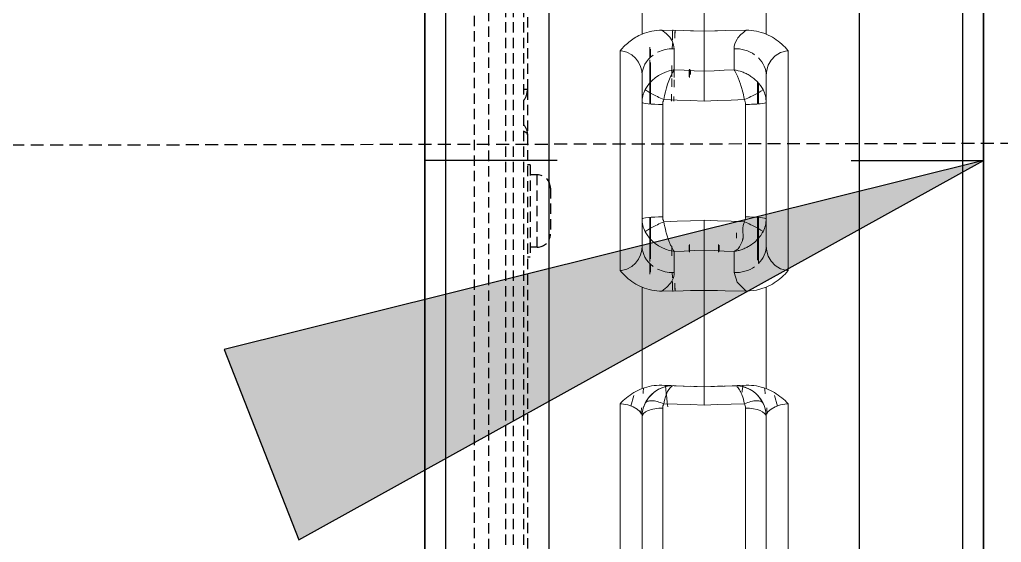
# Model space of a CAD drawing. Extents: x -76427 to 292734, y -42117 to 131250.
# Drawn here: x 9426.8 to 9616.7, y 11848 to 11949 of the extents above; entities that cross this region are included whole.
import ezdxf

# ---------------------------------------------------------------- set-up
doc = ezdxf.new("R2010")
doc.units = 0
doc.header["$LTSCALE"] = 10
doc.linetypes.add('XFM7P10PV$0$HIDDEN', pattern=[0.375, 0.25, -0.125])
doc.linetypes.add('XFM7Q10PV-200K$0$18P6-XFM7QB2-PV$0$HIDDEN', pattern=[0.3, 0.2, -0.1])
for name, color, linetype, lineweight in [('XFM7P10PV$0$G-IMPT', 252, 'Continuous', 9), ('XFM7P10PV$0$M-PIPE-PROCESS VACUUM', 252, 'Continuous', 9), ('XFM7P10PV$0$U-PV', 252, 'Continuous', 30)]:
    doc.layers.add(name, color=color, linetype=linetype, lineweight=lineweight)
doc.layers.add('XFM7Q10PV-200K$0$PV-EQ(FUTURE)', color=252, linetype='XFM7Q10PV-200K$0$18P6-XFM7QB2-PV$0$HIDDEN')

# ---------------------------------------------------------------- blocks, each defined once
blk = doc.blocks.new('XFM7Q10PV-200K$0$PV-主機 - Mega-V57-CUB_L40')
for p, q in [((-917.27, -1399.75), (917.23, -1399.75)), ((918.65, -1402.5), (-918.7, -1402.5)), ((-921.52, -1405.83), (921.48, -1405.83)), ((-921.52, -1407.33), (921.48, -1407.33)), ((-921.52, -1409.33), (921.48, -1409.33)), ((456.73, -1410.05), (-786.82, -1410.05)), ((433.08, -1410.55), (433.08, -1410.05)), ((450.88, -1410.55), (450.88, -1410.05)), ((465.48, -1410), (457.25, -1410)), ((465.48, -1410), (465.48, -1409.33)), ((920.48, -1410), (465.48, -1410)), ((450.88, -1410.55), (433.08, -1410.55)), ((434.98, -1411.89), (434.98, -1410.55)), ((434.98, -1411.89), (448.98, -1411.89)), ((448.98, -1411.89), (448.98, -1410.55)), ((446.42, -1414.45), (437.54, -1414.45))]:
    blk.add_line(p, q)
for centre, radius, start, end in [((465.48, -1406.5), 3.5, 234.0351, 270), ((437.54, -1411.89), 2.56, 180, 270), ((446.42, -1411.89), 2.56, 270, 0)]:
    blk.add_arc(centre, radius, start, end)
blk.add_open_spline([(457.4, -1409.33), (457.32, -1409.49), (457.24, -1409.63), (457.17, -1409.73), (457.02, -1409.94), (456.87, -1410.05), (456.73, -1410.05)], degree=3, knots=[0.8318928, 0.8318928, 0.8318928, 0.8318928, 1.0873464, 1.0873464, 1.0873464, 1.5707963, 1.5707963, 1.5707963, 1.5707963])
blk.add_open_spline([(456.73, -1410.05), (457.4, -1410.05), (458.07, -1409.78), (458.57, -1409.33)], degree=3)
blk = doc.blocks.new('XFM7Q10PV-200K')
at = {"layer": 'XFM7Q10PV-200K$0$PV-EQ(FUTURE)', "rotation": 90}
blk.add_blockref('XFM7Q10PV-200K$0$PV-主機 - Mega-V57-CUB_L40', (8115, 11470.02), dxfattribs=at)
blk = doc.blocks.new('XFM7P10PV$0$控制閥-200mm - 200A_dwg-789220-CUB_L40')
at = {"layer": 'XFM7P10PV$0$G-IMPT'}
for p, q in [((130736.67, -107221.01), (130736.67, -106963.5)), ((130736.67, -106964.33), (130736.67, -107089.33)), ((130796.67, -106963.5), (130796.67, -107221.01)), ((130796.67, -107089.33), (130796.67, -106964.33)), ((130754.67, -107045.28), (130754.67, -107064.86)), ((130766.67, -107045.63), (130766.67, -107064.27)), ((130766.67, -107064.27), (130766.67, -107045.63)), ((130778.67, -107064.86), (130778.67, -107045.28)), ((130764.05, -107064.22), (130766.67, -107064.27)), ((130766.67, -107064.27), (130769.29, -107064.22)), ((130766.67, -107064.27), (130766.67, -107072.01)), ((130766.67, -107072.01), (130766.67, -107064.27)), ((130750.43, -107068.08), (130750.43, -107110.58)), ((130756.17, -107069.46), (130756.17, -107067.42)), ((130756.32, -107069.33), (130756.32, -107067.77)), ((130756.32, -107067.77), (130756.32, -107069.33)), ((130760.88, -107067.69), (130760.88, -107071.79)), ((130772.46, -107067.69), (130772.46, -107071.79)), ((130782.91, -107110.58), (130782.91, -107068.08)), ((130756.17, -107078.37), (130756.17, -107069.87)), ((130756.32, -107078.38), (130756.32, -107070.37)), ((130756.32, -107070.37), (130756.32, -107078.38)), ((130754.67, -107072.89), (130754.67, -107105.78)), ((130754.67, -107078.08), (130754.67, -107072.89)), ((130763.79, -107073.12), (130763.79, -107071.78)), ((130763.87, -107071.64), (130763.87, -107073)), ((130763.87, -107073), (130763.87, -107071.64)), ((130763.87, -107071.66), (130763.87, -107073.02)), ((130763.87, -107073.02), (130763.87, -107071.66)), ((130763.87, -107071.99), (130763.87, -107073.26)), ((130763.87, -107073.26), (130763.87, -107072.08)), ((130764.05, -107071.8), (130764.05, -107072.71)), ((130764.05, -107072.71), (130764.05, -107071.8)), ((130764.74, -107071.94), (130766.67, -107072.01)), ((130766.67, -107072.01), (130768.6, -107071.94)), ((130778.67, -107105.78), (130778.67, -107072.89)), ((130778.67, -107072.89), (130778.67, -107078.08)), ((130777.02, -107074.17), (130777.02, -107078.38)), ((130777.02, -107078.38), (130777.02, -107074.17)), ((130777.17, -107074.38), (130777.17, -107078.37)), ((130754.67, -107078.08), (130754.67, -107089.33)), ((130758.67, -107089.33), (130758.67, -107078.46)), ((130766.67, -107077.82), (130764.07, -107077.72)), ((130766.67, -107077.82), (130769.27, -107077.72)), ((130774.67, -107100.2), (130774.67, -107078.46)), ((130778.67, -107078.08), (130778.67, -107083.16)), ((130778.67, -107083.7), (130778.67, -107089.33)), ((130736.67, -107089.33), (130736.67, -107162.8)), ((130754.67, -107100.58), (130754.67, -107089.33)), ((130758.67, -107089.33), (130758.67, -107100.2)), ((130778.67, -107089.33), (130778.67, -107100.58)), ((130796.67, -107162.8), (130796.67, -107089.33)), ((130754.67, -107105.78), (130754.67, -107100.58)), ((130756.17, -107108.8), (130756.17, -107100.29)), ((130756.32, -107108.29), (130756.32, -107100.28)), ((130756.32, -107100.28), (130756.32, -107108.29)), ((130766.67, -107100.85), (130764.07, -107100.94)), ((130769.27, -107100.94), (130766.67, -107100.85)), ((130777.02, -107100.28), (130777.02, -107108.54)), ((130777.02, -107108.54), (130777.02, -107100.28)), ((130777.17, -107100.29), (130777.17, -107109.18)), ((130778.67, -107105.78), (130778.67, -107100.58)), ((130760.88, -107106.87), (130760.88, -107110.97)), ((130763.79, -107106.88), (130763.79, -107105.68)), ((130763.87, -107105.55), (130763.87, -107106.59)), ((130763.87, -107106.67), (130763.87, -107105.55)), ((130763.87, -107105.8), (130763.87, -107107.01)), ((130763.87, -107107.01), (130763.87, -107105.8)), ((130763.87, -107105.81), (130763.87, -107107.02)), ((130763.87, -107107.02), (130763.87, -107105.81)), ((130766.67, -107106.65), (130764.74, -107106.72)), ((130768.6, -107106.72), (130766.67, -107106.65)), ((130766.67, -107106.65), (130766.67, -107114.4)), ((130766.67, -107114.4), (130766.67, -107106.65)), ((130769.46, -107105.52), (130769.46, -107106.59)), ((130769.46, -107106.67), (130769.46, -107105.52)), ((130769.46, -107105.76), (130769.46, -107107.01)), ((130769.46, -107107.01), (130769.46, -107105.76)), ((130769.46, -107105.78), (130769.46, -107107.02)), ((130769.46, -107107.02), (130769.46, -107105.78)), ((130769.55, -107105.69), (130769.55, -107106.88)), ((130772.46, -107110.97), (130772.5, -107106.86)), ((130756.17, -107111.24), (130756.17, -107109.2)), ((130756.32, -107110.89), (130756.32, -107109.33)), ((130756.32, -107109.33), (130756.32, -107110.89)), ((130754.67, -107113.8), (130754.67, -107133.39)), ((130766.67, -107114.4), (130764.05, -107114.44)), ((130766.67, -107133.03), (130766.67, -107114.4)), ((130769.29, -107114.44), (130766.67, -107114.4)), ((130766.67, -107114.4), (130766.67, -107123.27)), ((130778.67, -107133.39), (130778.67, -107113.8)), ((130766.67, -107123.8), (130766.67, -107133.03)), ((130760.68, -107132.82), (130759.57, -107132.92)), ((130764.05, -107132.94), (130766.67, -107133.03)), ((130764.74, -107132.96), (130766.67, -107133.03)), ((130766.67, -107133.03), (130769.29, -107132.94)), ((130768.6, -107132.96), (130766.67, -107133.03)), ((130766.67, -107133.03), (130768.6, -107132.96)), ((130770.34, -107132.9), (130769.32, -107132.94)), ((130772.46, -107132.83), (130770.53, -107132.9)), ((130773.07, -107132.81), (130774.83, -107132.75)), ((130774.6, -107133.14), (130774.16, -107133.01)), ((130752.48, -107136.76), (130753.06, -107134.74)), ((130780.28, -107134.75), (130780.86, -107136.76)), ((130750.43, -107136.33), (130750.43, -107219.26)), ((130754.99, -107136.9), (130755.27, -107136.21)), ((130758.67, -107201.71), (130758.67, -107137.16)), ((130766.67, -107136.57), (130764.07, -107136.48)), ((130766.67, -107136.57), (130769.27, -107136.48)), ((130774.67, -107201.71), (130774.67, -107137.16)), ((130782.91, -107219.26), (130782.91, -107136.33)), ((130754.67, -107138.82), (130754.67, -107215.35)), ((130754.67, -107138.82), (130754.67, -107205.62)), ((130778.67, -107215.35), (130778.67, -107138.82)), ((130778.67, -107205.62), (130778.67, -107138.82))]:
    blk.add_line(p, q, dxfattribs=at)
at = {"layer": 'XFM7P10PV$0$G-IMPT', "flags": 128}
for points in [[(130766.67, -107064.27), (130762.59, -107064.19), (130758.51, -107064.12)], [(130760.88, -107067.69), (130760.78, -107066.94), (130760.49, -107066.19), (130760.01, -107065.47), (130759.35, -107064.77), (130758.51, -107064.12)], [(130774.83, -107064.12), (130770.75, -107064.19), (130766.67, -107064.27)], [(130750.43, -107068.08), (130750.55, -107068.09), (130750.67, -107068.1)], [(130750.67, -107068.1), (130751.74, -107068.36), (130752.67, -107068.86), (130753.42, -107069.52), (130753.98, -107070.29), (130754.37, -107071.13), (130754.6, -107072), (130754.67, -107072.89)], [(130778.67, -107072.89), (130778.77, -107071.85), (130779.08, -107070.85), (130779.62, -107069.9), (130780.4, -107069.07), (130781.44, -107068.43), (130782.67, -107068.1)], [(130782.67, -107068.1), (130782.79, -107068.09), (130782.91, -107068.08)], [(130754.67, -107072.89), (130754.67, -107078), (130754.67, -107083.13), (130754.67, -107088.27), (130754.67, -107093.41), (130754.67, -107098.54), (130754.67, -107103.66), (130754.67, -107105.78)], [(130760.67, -107071.82), (130759.94, -107071.98), (130759.22, -107072.21), (130758.52, -107072.52), (130757.85, -107072.89), (130757.22, -107073.33), (130756.64, -107073.83), (130756.11, -107074.38), (130755.66, -107074.97), (130755.28, -107075.6)], [(130758.87, -107077.53), (130759.02, -107076.76), (130759.2, -107076), (130759.39, -107075.26), (130759.61, -107074.56), (130759.84, -107073.89), (130760.09, -107073.27), (130760.34, -107072.71), (130760.6, -107072.23), (130760.87, -107071.81)], [(130766.67, -107072.01), (130764.74, -107071.94), (130762.81, -107071.87), (130760.88, -107071.79)], [(130772.46, -107071.79), (130770.53, -107071.87), (130768.6, -107071.94), (130766.67, -107072.01)], [(130778.67, -107105.78), (130778.67, -107100.67), (130778.67, -107095.54), (130778.67, -107090.4), (130778.67, -107085.26), (130778.67, -107080.12), (130778.67, -107075.01), (130778.67, -107072.89)], [(130758.87, -107077.53), (130761.47, -107077.63), (130764.07, -107077.72), (130766.67, -107077.82)], [(130766.67, -107077.82), (130769.27, -107077.72), (130771.87, -107077.63), (130774.47, -107077.53)], [(130766.67, -107100.85), (130764.07, -107100.94), (130761.47, -107101.04), (130758.87, -107101.13)], [(130774.47, -107101.13), (130771.87, -107101.04), (130769.27, -107100.94), (130766.67, -107100.85)], [(130755.28, -107103.06), (130755.66, -107103.69), (130756.11, -107104.29), (130756.64, -107104.84), (130757.22, -107105.33), (130757.85, -107105.77), (130758.52, -107106.14), (130759.22, -107106.45), (130759.94, -107106.68), (130760.67, -107106.84)], [(130754.67, -107105.78), (130754.6, -107106.66), (130754.37, -107107.53), (130753.98, -107108.37), (130753.42, -107109.14), (130752.67, -107109.81), (130751.74, -107110.31), (130750.67, -107110.57)], [(130760.88, -107106.87), (130762.81, -107106.8), (130764.74, -107106.72), (130766.67, -107106.65)], [(130766.67, -107106.65), (130768.6, -107106.72), (130770.53, -107106.8), (130772.46, -107106.87)], [(130782.67, -107110.57), (130781.44, -107110.24), (130780.4, -107109.6), (130779.62, -107108.76), (130779.08, -107107.82), (130778.77, -107106.81), (130778.67, -107105.78)], [(130750.67, -107110.57), (130750.55, -107110.58), (130750.43, -107110.58)], [(130774.83, -107114.54), (130773.06, -107112.83), (130772.46, -107110.97)], [(130782.91, -107110.58), (130782.79, -107110.58), (130782.67, -107110.57)], [(130758.51, -107114.54), (130762.59, -107114.47), (130766.67, -107114.4)], [(130766.67, -107114.4), (130770.75, -107114.47), (130774.83, -107114.54)], [(130778.67, -107113.8), (130776.79, -107114.36), (130774.83, -107114.54)], [(130759.57, -107132.93), (130759.22, -107133), (130758.52, -107133.22), (130757.85, -107133.53), (130757.22, -107133.92), (130756.64, -107134.38), (130756.11, -107134.92), (130755.66, -107135.53), (130755.28, -107136.19)], [(130766.67, -107133.03), (130762.59, -107132.89), (130758.51, -107132.75)], [(130758.87, -107136.31), (130759.02, -107135.63), (130759.2, -107135.01), (130759.39, -107134.45), (130759.61, -107133.97), (130759.84, -107133.56), (130760.09, -107133.24), (130760.34, -107133.01), (130760.6, -107132.87)], [(130766.67, -107133.03), (130764.74, -107132.96), (130762.81, -107132.9), (130760.88, -107132.83)], [(130774.83, -107132.75), (130770.75, -107132.89), (130766.67, -107133.03)], [(130775.78, -107133.7), (130774.99, -107133.29), (130774.6, -107133.14)], [(130755.85, -107135.26), (130756.87, -107134.19), (130757.02, -107134.07)], [(130777.1, -107134.79), (130777.78, -107135.68), (130778.18, -107136.47)], [(130750.43, -107136.33), (130750.55, -107136.34), (130750.67, -107136.35)], [(130750.67, -107136.35), (130751.9, -107136.56), (130752.94, -107136.91), (130753.72, -107137.34), (130754.26, -107137.81), (130754.57, -107138.31)], [(130766.67, -107136.57), (130764.07, -107136.48), (130761.47, -107136.4), (130758.87, -107136.31)], [(130774.47, -107136.31), (130771.87, -107136.4), (130769.27, -107136.48), (130766.67, -107136.57)], [(130778.77, -107138.31), (130779.08, -107137.81), (130779.62, -107137.34), (130780.4, -107136.91), (130781.44, -107136.56), (130782.67, -107136.35)], [(130782.67, -107136.35), (130782.79, -107136.34), (130782.91, -107136.33)], [(130754.67, -107138.82), (130754.67, -107143.53), (130754.67, -107148.14), (130754.67, -107152.67), (130754.67, -107157.09), (130754.67, -107161.4), (130754.67, -107165.6)], [(130778.67, -107163.27), (130778.67, -107159), (130778.67, -107154.63), (130778.67, -107150.15), (130778.67, -107145.57), (130778.67, -107140.91), (130778.67, -107138.82)]]:
    blk.add_lwpolyline(points, dxfattribs=at)
at = {"layer": 'XFM7P10PV$0$G-IMPT'}
for centre, start, end in [((130760.67, -107138.82), 90, 150), ((130772.67, -107138.82), 30.6667, 92), ((130760.67, -107138.82), 154.1431, 180), ((130772.67, -107138.82), 0, 23.1432)]:
    blk.add_arc(centre, 6, start, end, dxfattribs=at)
for centre, major_axis, ratio, start_param, end_param in [((130793.84, -107089.33), (0, 193.12), 0.173648, 1.439432, 1.44963), ((130793.84, -107089.33), (0, 193.12), 0.173648, 1.439432, 1.44963), ((130793.84, -107089.33), (0, 193.12), 0.173648, 1.45326, 1.457858), ((130793.84, -107089.33), (0, 193.12), 0.173648, 1.45326, 1.457858), ((130760.67, -107072.89), (6, 0), 0.866025, 2.268928, 3.141593), ((130760.67, -107072.89), (6, 0), 0.866025, 1.570796, 2.094395), ((130760.67, -107072.89), (6, 0), 0.866025, 1.53589, 1.570796), ((130772.67, -107072.89), (6, 0), 0.866025, 0.892057, 1.605703), ((130793.84, -107089.33), (0, 193.12), 0.173648, 1.47543, 1.486928), ((130793.84, -107089.33), (0, 193.12), 0.173648, 1.47543, 1.486928), ((130772.67, -107072.89), (6, 0), 0.866025, 0, 0.713646), ((130793.84, -107089.33), (0, 193.12), 0.173648, 1.488582, 1.496872), ((130793.84, -107089.33), (0, 193.12), 0.173648, 1.488582, 1.496872), ((130793.84, -107089.33), (0, 193.12), 0.173648, 1.504218, 1.51119), ((130793.84, -107089.33), (0, 193.12), 0.173648, 1.504218, 1.51119), ((130758.67, -107078.08), (-4, 0), 0.094521, 0, 1.570796), ((130774.67, -107078.08), (-4, 0), 0.094521, 1.570796, 3.141593), ((130758.67, -107100.58), (-4, 0), 0.094521, 4.712389, 6.283185), ((130774.67, -107100.58), (-4, 0), 0.094521, 3.141593, 4.712389), ((130739.5, -107089.33), (0, 193.12), 0.173648, 4.634694, 4.639928), ((130739.5, -107089.33), (0, 193.12), 0.173648, 4.634694, 4.639928), ((130760.67, -107105.78), (6, 0), 0.866025, 3.141593, 4.014257), ((130793.84, -107089.33), (0, 193.12), 0.173648, 1.656401, 1.666162), ((130793.84, -107089.33), (0, 193.12), 0.173648, 1.656401, 1.666162), ((130772.67, -107105.78), (6, 0), 0.866025, 5.56954, 6.283185), ((130760.67, -107105.78), (-6, 0), 0.866025, 1.047198, 1.570796), ((130760.67, -107105.78), (6, 0), 0.866025, 4.712389, 4.747296), ((130772.67, -107105.78), (6, 0), 0.866025, 4.677482, 5.391128), ((130793.84, -107089.33), (0, 193.12), 0.173648, 1.683734, 1.688332), ((130793.84, -107089.33), (0, 193.12), 0.173648, 1.683734, 1.688332), ((130793.84, -107089.33), (0, 193.12), 0.173648, 1.691962, 1.70216), ((130793.84, -107089.33), (0, 193.12), 0.173648, 1.691962, 1.70216), ((130758.67, -107138.82), (4, 0), 0.415904, 1.570796, 3.141593), ((130774.67, -107138.82), (4, 0), 0.415904, 0, 1.570796)]:
    blk.add_ellipse(centre, major_axis=major_axis, ratio=ratio, start_param=start_param, end_param=end_param, dxfattribs=at)
for points in [[(130754.67, -107064.86), (130753.83, -107065.24), (130752.28, -107066.16), (130751, -107067.39), (130750.43, -107068.08)], [(130758.51, -107064.12), (130757.85, -107064.12), (130756.54, -107064.24), (130755.28, -107064.61), (130754.67, -107064.86)], [(130761.01, -107065.66), (130761.02, -107065.16), (130761.03, -107064.66), (130761.05, -107064.16)], [(130761.05, -107064.16), (130761.04, -107064.66), (130761.02, -107065.16), (130761.01, -107065.66)], [(130772.46, -107067.69), (130772.47, -107067.04), (130772.87, -107065.79), (130774.05, -107064.66), (130774.83, -107064.12)], [(130778.67, -107064.86), (130778.05, -107064.61), (130776.8, -107064.23), (130775.49, -107064.11), (130774.83, -107064.12)], [(130782.91, -107068.08), (130782.53, -107067.63), (130781.7, -107066.78), (130780.28, -107065.67), (130779.22, -107065.1), (130778.67, -107064.86)], [(130760.88, -107071.79), (130760.81, -107071.8), (130760.74, -107071.81), (130760.67, -107071.82)], [(130760.87, -107073.24), (130760.88, -107072.75), (130760.89, -107072.26), (130760.89, -107071.77)], [(130760.9, -107071.78), (130760.89, -107072.26), (130760.88, -107072.75), (130760.87, -107073.24)], [(130766.67, -107072.01), (130766.67, -107072.24), (130766.67, -107072.52), (130766.67, -107072.83)], [(130766.67, -107077.82), (130766.67, -107077.24), (130766.68, -107076.09), (130766.69, -107074.44), (130766.69, -107073.02), (130766.68, -107072.3), (130766.67, -107072.01)], [(130760.85, -107075.13), (130760.85, -107074.66), (130760.86, -107074.2), (130760.86, -107073.74)], [(130760.87, -107073.74), (130760.86, -107074.2), (130760.85, -107074.66), (130760.85, -107075.13)], [(130755.28, -107075.6), (130755.08, -107075.98), (130754.77, -107076.8), (130754.67, -107077.65), (130754.67, -107078.08)], [(130758.87, -107077.53), (130758.45, -107077.35), (130757.61, -107076.95), (130756.49, -107076.38), (130755.66, -107075.91), (130755.36, -107075.68), (130755.28, -107075.6)], [(130778.06, -107075.6), (130777.98, -107075.68), (130777.68, -107075.9), (130776.85, -107076.38), (130775.73, -107076.95), (130774.89, -107077.35), (130774.47, -107077.53)], [(130778.67, -107078.08), (130778.67, -107077.65), (130778.56, -107076.8), (130778.26, -107075.98), (130778.06, -107075.6)], [(130758.67, -107078.46), (130758.67, -107078.3), (130758.7, -107077.98), (130758.81, -107077.68), (130758.87, -107077.53)], [(130760.82, -107076.9), (130760.82, -107077.21), (130760.82, -107077.51), (130760.81, -107077.81)], [(130760.81, -107077.81), (130760.82, -107077.51), (130760.82, -107077.21), (130760.82, -107076.91)], [(130774.47, -107077.53), (130774.53, -107077.68), (130774.64, -107077.98), (130774.67, -107078.3), (130774.67, -107078.46)], [(130754.67, -107100.58), (130754.67, -107101.01), (130754.77, -107101.87), (130755.08, -107102.68), (130755.28, -107103.06)], [(130755.28, -107103.06), (130755.36, -107102.98), (130755.66, -107102.76), (130756.49, -107102.28), (130757.61, -107101.71), (130758.45, -107101.32), (130758.87, -107101.13)], [(130758.87, -107101.13), (130758.81, -107100.99), (130758.7, -107100.68), (130758.67, -107100.36), (130758.67, -107100.2)], [(130766.67, -107100.85), (130766.67, -107101.42), (130766.68, -107102), (130766.68, -107102.56)], [(130774.67, -107100.2), (130774.67, -107100.36), (130774.64, -107100.68), (130774.53, -107100.99), (130774.47, -107101.13)], [(130778.06, -107103.06), (130777.98, -107102.98), (130777.68, -107102.76), (130776.85, -107102.28), (130775.73, -107101.71), (130774.89, -107101.32), (130774.47, -107101.13)], [(130778.06, -107103.06), (130778.26, -107102.68), (130778.56, -107101.87), (130778.67, -107101.01), (130778.67, -107100.58)], [(130760.67, -107106.84), (130760.74, -107106.85), (130760.81, -107106.86), (130760.88, -107106.87)], [(130750.43, -107110.58), (130750.82, -107111.03), (130751.65, -107111.88), (130753.06, -107113), (130754.12, -107113.56), (130754.67, -107113.8)], [(130778.67, -107113.8), (130779.22, -107113.56), (130780.27, -107113), (130781.7, -107111.89), (130782.53, -107111.04), (130782.91, -107110.58)], [(130754.67, -107113.8), (130755.28, -107114.05), (130756.54, -107114.43), (130757.85, -107114.55), (130758.51, -107114.54)], [(130761.05, -107114.5), (130761.04, -107114), (130761.02, -107113.5), (130761.01, -107113)], [(130761.01, -107113), (130761.02, -107113.5), (130761.03, -107114.01), (130761.05, -107114.51)], [(130754.67, -107133.39), (130754.12, -107133.6), (130753.07, -107134.11), (130751.64, -107135.13), (130750.81, -107135.91), (130750.43, -107136.33)], [(130758.51, -107132.75), (130757.82, -107132.73), (130756.49, -107132.83), (130755.26, -107133.16), (130754.67, -107133.39)], [(130754.97, -107133.31), (130754.93, -107133.66), (130754.9, -107134.01), (130754.86, -107134.36)], [(130754.86, -107134.36), (130754.9, -107134.01), (130754.93, -107133.66), (130754.97, -107133.31)], [(130760.27, -107132.81), (130759.88, -107132.79), (130759.29, -107132.77), (130758.51, -107132.75)], [(130766.67, -107136.57), (130766.67, -107136.05), (130766.68, -107135.07), (130766.69, -107133.92), (130766.69, -107133.2), (130766.68, -107133.03), (130766.67, -107133.03)], [(130766.67, -107133.07), (130766.67, -107133.15), (130766.67, -107133.35), (130766.67, -107133.65)], [(130778.06, -107136.19), (130777.76, -107135.58), (130776.98, -107134.52), (130775.57, -107133.48), (130774.04, -107132.91), (130772.98, -107132.81), (130772.46, -107132.83)], [(130774.18, -107132.75), (130774.12, -107133.19), (130774.07, -107133.62), (130774.02, -107134.06)], [(130774.02, -107134.06), (130774.07, -107133.62), (130774.12, -107133.18), (130774.18, -107132.75)], [(130778.67, -107133.39), (130778.05, -107133.16), (130776.8, -107132.82), (130775.49, -107132.73), (130774.83, -107132.75)], [(130778.37, -107133.3), (130778.41, -107133.65), (130778.44, -107134.01), (130778.48, -107134.36)], [(130778.48, -107134.37), (130778.44, -107134.01), (130778.41, -107133.66), (130778.37, -107133.3)], [(130782.91, -107136.33), (130782.53, -107135.91), (130781.7, -107135.13), (130780.28, -107134.11), (130779.22, -107133.6), (130778.67, -107133.39)], [(130754.57, -107137.08), (130754.54, -107137.44), (130754.5, -107137.79), (130754.47, -107138.15)], [(130754.47, -107138.15), (130754.5, -107137.79), (130754.54, -107137.44), (130754.57, -107137.08)], [(130755.28, -107136.19), (130755.08, -107136.59), (130754.77, -107137.46), (130754.67, -107138.37), (130754.67, -107138.82)], [(130758.87, -107136.31), (130758.45, -107136.14), (130757.61, -107135.86), (130756.49, -107135.69), (130755.66, -107135.8), (130755.36, -107136.03), (130755.28, -107136.19)], [(130758.67, -107137.16), (130758.67, -107137.01), (130758.7, -107136.72), (130758.81, -107136.44), (130758.87, -107136.31)], [(130774.47, -107136.31), (130774.89, -107136.14), (130775.73, -107135.86), (130776.85, -107135.69), (130777.68, -107135.8), (130777.98, -107136.03), (130778.06, -107136.19)], [(130774.67, -107137.16), (130774.67, -107137.01), (130774.64, -107136.72), (130774.53, -107136.44), (130774.47, -107136.31)], [(130778.67, -107138.82), (130778.67, -107138.37), (130778.56, -107137.46), (130778.26, -107136.59), (130778.06, -107136.19)], [(130778.77, -107137.08), (130778.8, -107137.44), (130778.84, -107137.79), (130778.87, -107138.14)], [(130778.87, -107138.13), (130778.84, -107137.78), (130778.8, -107137.43), (130778.77, -107137.08)]]:
    blk.add_open_spline(points, degree=3, dxfattribs=at)
for points, knots in [([(130778.06, -107075.6), (130777.76, -107075.02), (130777.18, -107074.25), (130776.28, -107073.43), (130775.55, -107072.91), (130774.8, -107072.49), (130773.77, -107072.06), (130772.98, -107071.86), (130772.46, -107071.79)], [0, 0, 0, 0, 0.25, 0.375, 0.5, 0.625, 0.75, 1, 1, 1, 1]), ([(130772.46, -107071.79), (130772.64, -107072.04), (130772.91, -107072.52), (130773.28, -107073.31), (130773.54, -107074), (130773.8, -107074.76), (130774.13, -107075.89), (130774.34, -107076.86), (130774.47, -107077.53)], [0, 0, 0, 0, 0.25, 0.375, 0.5, 0.625, 0.75, 1, 1, 1, 1]), ([(130760.88, -107106.87), (130760.7, -107106.62), (130760.43, -107106.14), (130760.06, -107105.35), (130759.8, -107104.67), (130759.54, -107103.9), (130759.21, -107102.77), (130759, -107101.8), (130758.87, -107101.13)], [0, 0, 0, 0, 0.25, 0.375, 0.5, 0.625, 0.75, 1, 1, 1, 1]), ([(130766.67, -107106.65), (130766.67, -107106.19), (130766.67, -107104.9), (130766.67, -107102.69), (130766.67, -107101.3), (130766.67, -107100.85)], [0, 0, 0, 0, 0.4, 0.8, 1, 1, 1, 1]), ([(130772.5, -107106.85), (130772.64, -107106.79), (130772.9, -107106.65), (130773.24, -107106.36), (130773.48, -107106.05), (130773.65, -107105.75), (130773.77, -107105.5), (130773.89, -107105.24), (130774.02, -107104.95), (130774.11, -107104.69), (130774.17, -107104.47), (130774.2, -107104.3), (130774.22, -107104.12), (130774.23, -107103.86), (130774.2, -107103.52), (130774.16, -107103.15), (130774.14, -107102.87), (130774.14, -107102.66), (130774.15, -107102.46), (130774.17, -107102.26), (130774.19, -107102.06), (130774.24, -107101.8), (130774.31, -107101.49), (130774.41, -107101.25), (130774.47, -107101.13)], [0, 0, 0, 0, 0.1, 0.2, 0.3, 0.35, 0.4, 0.45, 0.5, 0.55, 0.575, 0.6, 0.625, 0.65, 0.7, 0.75, 0.775, 0.8, 0.825, 0.85, 0.875, 0.9, 0.95, 1, 1, 1, 1]), ([(130766.69, -107103.23), (130766.69, -107103.56), (130766.69, -107104.42), (130766.69, -107105.64), (130766.68, -107106.36), (130766.67, -107106.65)], [-0.6494751, -0.6494751, -0.6494751, -0.6494751, -0.5, -0.25, 0, 0, 0, 0]), ([(130772.5, -107106.86), (130772.75, -107106.83), (130773.26, -107106.73), (130774, -107106.5), (130774.73, -107106.2), (130775.67, -107105.69), (130776.92, -107104.75), (130777.72, -107103.72), (130778.06, -107103.06)], [0, 0, 0, 0, 0.111111, 0.222222, 0.333333, 0.444444, 0.666667, 1, 1, 1, 1]), ([(130758.51, -107114.54), (130759.44, -107113.92), (130760.56, -107112.74), (130760.88, -107111.47), (130760.88, -107110.97)], [-1, -1, -1, -1, -0.4, 0, 0, 0, 0]), ([(130759.16, -107132.75), (130759.22, -107133.19), (130759.37, -107134.55), (130759.53, -107135.94), (130759.63, -107136.89)], [-0.3791881, -0.3791881, -0.3791881, -0.3791881, -0.3333333, -0.2356877, -0.2356877, -0.2356877, -0.2356877]), ([(130759.63, -107136.89), (130759.53, -107135.94), (130759.37, -107134.55), (130759.22, -107133.18), (130759.16, -107132.75)], [-0.7643399, -0.7643399, -0.7643399, -0.7643399, -0.6666667, -0.620797, -0.620797, -0.620797, -0.620797]), ([(130773, -107133.02), (130773.09, -107133.08), (130773.28, -107133.25), (130773.54, -107133.61), (130773.8, -107134.09), (130774.13, -107134.89), (130774.34, -107135.7), (130774.47, -107136.31)], [0.25, 0.25, 0.25, 0.25, 0.375, 0.5, 0.625, 0.75, 1, 1, 1, 1])]:
    blk.add_open_spline(points, degree=3, knots=knots, dxfattribs=at)
blk = doc.blocks.new('XFM7P10PV$0$控制閥-200mm - 200mm-1629183-CUB_L40')
at = {"color": 0}
blk.add_blockref('XFM7P10PV$0$控制閥-200mm - 200A_dwg-789220-CUB_L40', (0, 0), dxfattribs=at)
blk = doc.blocks.new('XFM7P10PV$0$法蘭 - JIS 10K - 標準-V232-CUB_L40')
for p, q in [((131048.62, -106924.33), (131048.62, -107254.33)), ((131068.62, -106924.33), (131068.62, -107254.33)), ((131072.62, -107223.03), (131072.62, -106955.63))]:
    blk.add_line(p, q)
blk = doc.blocks.new('XFM7P10PV$0$法蘭 - JIS 10K - 標準-V233-CUB_L40')
for p, q in [((130796.67, -106924.33), (130796.67, -107254.33)), ((130816.67, -107254.33), (130816.67, -106924.33)), ((130820.67, -106955.63), (130820.67, -107223.03))]:
    blk.add_line(p, q)
blk = doc.blocks.new('XFM7P10PV')
at = {"layer": 'XFM7P10PV$0$U-PV'}
blk.add_hatch(color=256, dxfattribs=at).paths.add_polyline_path([(9613.17, 11921.74), (9466.35, 11885.23), (9480.8, 11848.47)], flags=0)
for p, q in [((9505.17, 11921.74, 0), (9505.17, 12029.89, 0)), ((9505.17, 12029.89, 0), (9505.17, 11921.74, 0)), ((9613.17, 11921.74, 0), (9613.17, 12029.89, 0)), ((9613.17, 12029.89, 0), (9613.17, 11921.74, 0)), ((9613.17, 11921.74, 0), (9466.35, 11885.23, 0)), ((9480.8, 11848.47, 0), (9613.17, 11921.74, 0)), ((9530.76, 11921.74, 0), (9505.17, 11921.74, 0)), ((9505.17, 11813.59, 0), (9505.17, 11921.74, 0)), ((9505.17, 11921.74, 0), (9505.17, 11813.59, 0)), ((9587.59, 11921.74, 0), (9613.17, 11921.74, 0)), ((9613.17, 11813.59, 0), (9613.17, 11921.74, 0)), ((9613.17, 11921.74, 0), (9613.17, 11813.59, 0)), ((9466.35, 11885.23, 0), (9480.8, 11848.47, 0))]:
    blk.add_line(p, q, dxfattribs=at)
at = {"layer": 'XFM7P10PV$0$U-PV', "color": 253, "linetype": 'XFM7P10PV$0$HIDDEN'}
blk.add_line((10417.7, 11926.5, 0), (7785.74, 11921.74), dxfattribs=at)
at = {"layer": 'XFM7P10PV$0$M-PIPE-PROCESS VACUUM'}
blk.add_blockref('XFM7P10PV$0$控制閥-200mm - 200mm-1629183-CUB_L40', (-121207.5, 119011.07, 0), dxfattribs=at)
at = {"layer": 'XFM7P10PV$0$U-PV', "extrusion": (0, 0, -1)}
blk.add_blockref('XFM7P10PV$0$法蘭 - JIS 10K - 標準-V232-CUB_L40', (-140577.79, 119011.07, 0), dxfattribs=at)
at = {"layer": 'XFM7P10PV$0$U-PV'}
blk.add_blockref('XFM7P10PV$0$法蘭 - JIS 10K - 標準-V233-CUB_L40', (-121207.5, 119011.07, 0), dxfattribs=at)

msp = doc.modelspace()

# ---------------------------------------------------------------- block references
for name in ['XFM7Q10PV-200K', 'XFM7P10PV']:
    msp.add_blockref(name, (0, 0))

doc.saveas('drawing.dxf')
